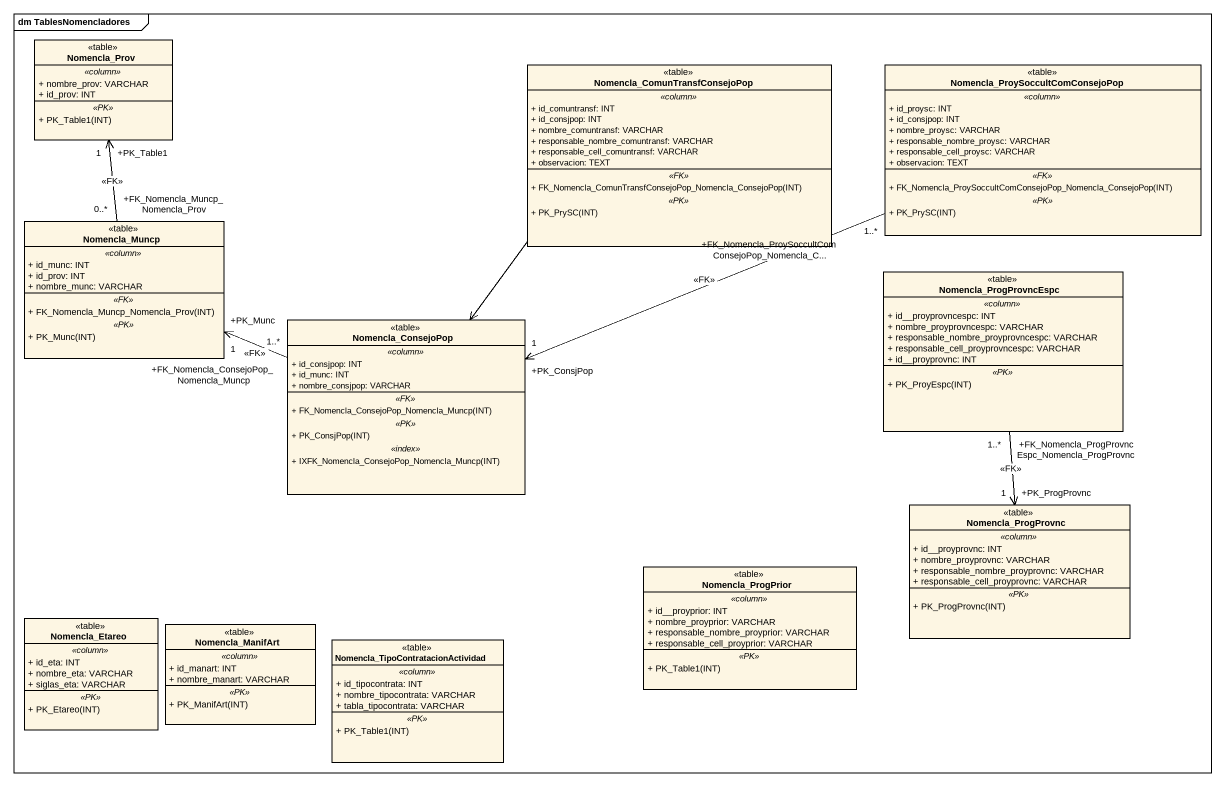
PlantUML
@startuml
mainframe dm TablesNomencladores
hide circle
hide empty members
skinparam classAttributeIconSize 0
class Nomencla_Prov <<table>> {
  .. <<column>> ..
  + nombre_prov: VARCHAR
  + id_prov: INT
  .. <<PK>> ..
  + PK_Table1(INT)
}
class "Nomencla_ComunTransfConsejoPop" as Nomencla <<table>> {
  .. <<column>> ..
  + id_comuntransf: INT
  + id_consjpop: INT
  + nombre_comuntransf: VARCHAR
  + responsable_nombre_comuntransf: VARCHAR
  + responsable_cell_comuntransf: VARCHAR
  + observacion: TEXT
  .. <<FK>> ..
  + FK_Nomencla_ComunTransfConsejoPop_Nomencla_ConsejoPop(INT)
  .. <<PK>> ..
  + PK_PrySC(INT)
}
class "Nomencla_ProySoccultComConsejoPop" as Nomencla_2 <<table>> {
  .. <<column>> ..
  + id_proysc: INT
  + id_consjpop: INT
  + nombre_proysc: VARCHAR
  + responsable_nombre_proysc: VARCHAR
  + responsable_cell_proysc: VARCHAR
  + observacion: TEXT
  .. <<FK>> ..
  + FK_Nomencla_ProySoccultComConsejoPop_Nomencla_ConsejoPop(INT)
  .. <<PK>> ..
  + PK_PrySC(INT)
}
class Nomencla_Muncp <<table>> {
  .. <<column>> ..
  + id_munc: INT
  + id_prov: INT
  + nombre_munc: VARCHAR
  .. <<FK>> ..
  + FK_Nomencla_Muncp_Nomencla_Prov(INT)
  .. <<PK>> ..
  + PK_Munc(INT)
}
class Nomencla_ProgProvncEspc <<table>> {
  .. <<column>> ..
  + id__proyprovncespc: INT
  + nombre_proyprovncespc: VARCHAR
  + responsable_nombre_proyprovncespc: VARCHAR
  + responsable_cell_proyprovncespc: VARCHAR
  + id__proyprovnc: INT
  .. <<PK>> ..
  + PK_ProyEspc(INT)
}
class Nomencla_ConsejoPop <<table>> {
  .. <<column>> ..
  + id_consjpop: INT
  + id_munc: INT
  + nombre_consjpop: VARCHAR
  .. <<FK>> ..
  + FK_Nomencla_ConsejoPop_Nomencla_Muncp(INT)
  .. <<PK>> ..
  + PK_ConsjPop(INT)
  .. <<index>> ..
  + IXFK_Nomencla_ConsejoPop_Nomencla_Muncp(INT)
}
class Nomencla_ProgProvnc <<table>> {
  .. <<column>> ..
  + id__proyprovnc: INT
  + nombre_proyprovnc: VARCHAR
  + responsable_nombre_proyprovnc: VARCHAR
  + responsable_cell_proyprovnc: VARCHAR
  .. <<PK>> ..
  + PK_ProgProvnc(INT)
}
class Nomencla_ProgPrior <<table>> {
  .. <<column>> ..
  + id__proyprior: INT
  + nombre_proyprior: VARCHAR
  + responsable_nombre_proyprior: VARCHAR
  + responsable_cell_proyprior: VARCHAR
  .. <<PK>> ..
  + PK_Table1(INT)
}
class Nomencla_Etareo <<table>> {
  .. <<column>> ..
  + id_eta: INT
  + nombre_eta: VARCHAR
  + siglas_eta: VARCHAR
  .. <<PK>> ..
  + PK_Etareo(INT)
}
class Nomencla_ManifArt <<table>> {
  .. <<column>> ..
  + id_manart: INT
  + nombre_manart: VARCHAR
  .. <<PK>> ..
  + PK_ManifArt(INT)
}
class "Nomencla_TipoContratacionActividad" as Nomencla_3 <<table>> {
  .. <<column>> ..
  + id_tipocontrata: INT
  + nombre_tipocontrata: VARCHAR
  + tabla_tipocontrata: VARCHAR
  .. <<PK>> ..
  + PK_Table1(INT)
}
Nomencla --> Nomencla_ConsejoPop
Nomencla_2 "+FK_Nomencla_ProySoccultComConsejoPop_Nomencla_C...\n1..*" -left-> "+PK_ConsjPop\n1" Nomencla_ConsejoPop : <<FK>>
Nomencla_Muncp "+FK_Nomencla_Muncp_Nomencla_Prov\n0..*" -up-> "+PK_Table1\n1" Nomencla_Prov : <<FK>>
Nomencla_ProgProvncEspc "+FK_Nomencla_ProgProvncEspc_Nomencla_ProgProvnc\n1..*" --> "+PK_ProgProvnc\n1" Nomencla_ProgProvnc : <<FK>>
Nomencla_ConsejoPop "+FK_Nomencla_ConsejoPop_Nomencla_Muncp\n1..*" -left-> "+PK_Munc\n1" Nomencla_Muncp : <<FK>>
@enduml
